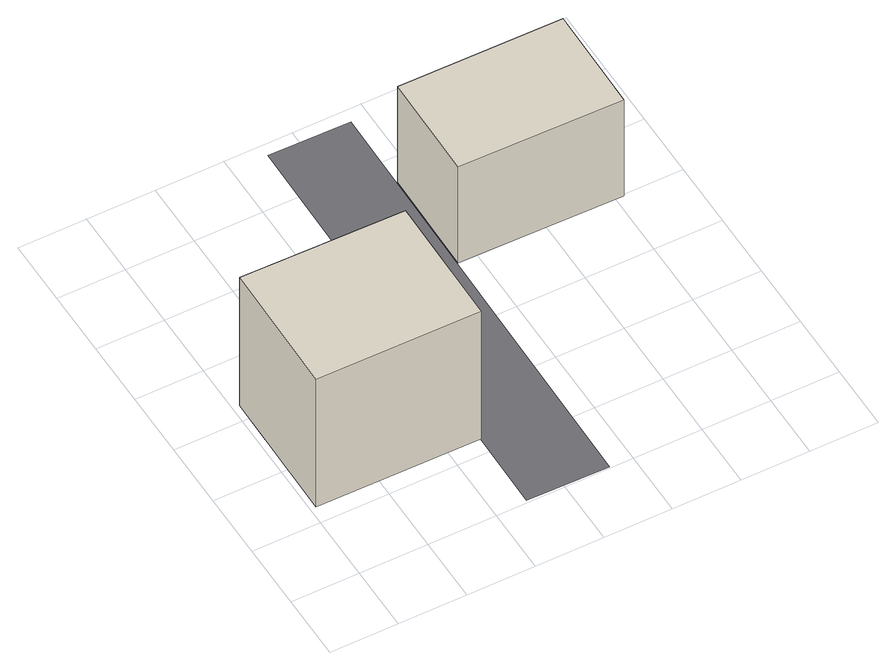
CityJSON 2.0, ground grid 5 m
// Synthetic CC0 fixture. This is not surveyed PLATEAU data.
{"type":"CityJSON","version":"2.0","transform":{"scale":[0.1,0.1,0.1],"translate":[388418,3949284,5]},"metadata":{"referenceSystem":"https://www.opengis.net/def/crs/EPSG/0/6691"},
"CityObjects":{
"building1":{"type":"Building","attributes":{"name":"RNE City Hall","function":"401","measuredHeight":12},"geometry":[{"type":"Solid","lod":"1","boundaries":[[[[0,1,2,3]],[[4,5,6,7]],[[7,6,0,3]],[[6,5,1,0]],[[5,4,2,1]],[[4,7,3,2]]]]}]},
"building2":{"type":"Building","attributes":{"name":"South Annex","function":"402","measuredHeight":9},"geometry":[{"type":"Solid","lod":"1","boundaries":[[[[8,9,10,11]],[[12,13,14,15]],[[15,14,8,11]],[[14,13,9,8]],[[13,12,10,9]],[[12,15,11,10]]]]}]},
"road1":{"type":"Road","attributes":{"name":"RNE Avenue","function":"1"},"geometry":[{"type":"MultiSurface","lod":"1","boundaries":[[[16,17,18,19]]]}]}
},
"vertices":[
[124,62,0],[125,161,0],[5,163,0],[4,63,0],[5,163,120],[125,161,120],[124,62,120],[4,63,120],
[306,199,0],[307,279,0],[187,280,0],[186,201,0],[187,280,90],[307,279,90],[306,199,90],[186,201,90],
[127,341,0],[187,340,0],[183,1,0],[123,2,0]
]}
